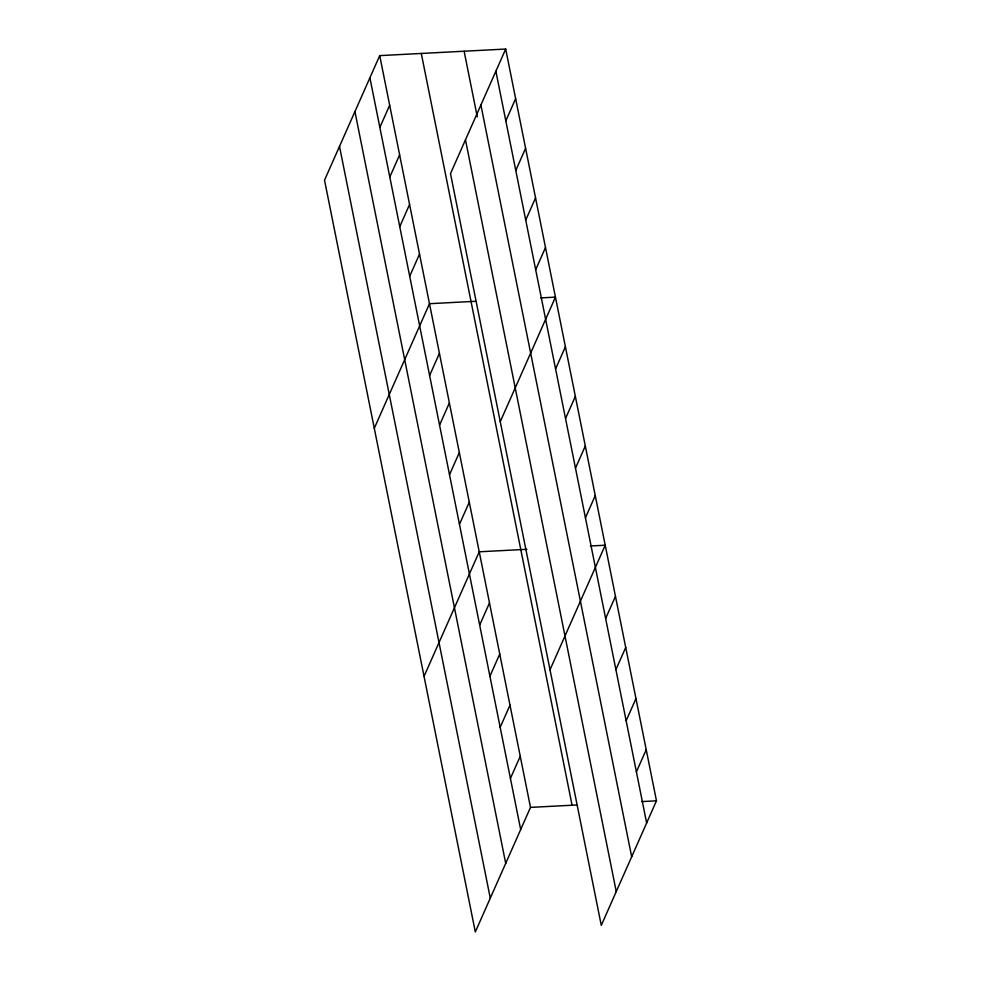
<?xml version="1.0" encoding="UTF-8"?>
<svg xmlns="http://www.w3.org/2000/svg" width="981" height="981" viewBox="0 0 981 981"><rect width="100%" height="100%" fill="white"/><g stroke="black" fill="none" stroke-linecap="round" stroke-linejoin="round"><path stroke-width="1.47" d="M379.721 55.623L324.527 180.185L475.307 931.95L530.5 807.388L379.721 55.623L505.693 49.05L656.473 800.815L601.279 925.377L450.5 173.612L505.693 49.05M379.855 127.395L389.678 105.237M389.8 177.021L399.623 154.851M399.757 226.636L409.58 204.465M409.702 276.25L419.525 254.091M505.828 120.835L515.65 98.664M374.288 428.268L429.482 303.705L475.638 301.29M515.773 170.449L525.595 148.278M429.604 375.49L439.427 353.319M525.73 220.063L535.552 197.904M439.562 425.104L449.384 402.933M535.675 269.689L545.497 247.519M449.506 474.718L459.329 452.548M500.249 421.695L555.454 297.133L540.605 297.905M459.464 524.332L469.286 502.174M555.577 368.917L565.399 346.747M424.037 676.35L479.243 551.788L526.932 549.299M565.534 418.531L575.356 396.373M479.672 625.069L489.494 602.91M575.479 468.145L585.301 445.987M489.924 676.191L499.746 654.033M585.436 517.772L595.259 495.601M500.175 727.313L509.997 705.143M550.01 669.778L605.216 545.215L590.366 545.988M510.427 778.436L520.249 756.265M605.645 618.508L615.467 596.338M615.896 669.631L625.719 647.46M626.148 720.741L635.97 698.582M636.399 771.863L646.221 749.705M530.5 807.388L576.656 804.984M641.623 801.6L656.473 800.815M495.871 71.221L646.651 822.985M480.898 105.004L631.678 856.781M464.123 51.22L477.293 116.886M465.472 139.817L616.252 891.594M421.29 53.452L572.07 805.217M369.898 77.781L520.678 829.558M354.926 111.576L505.705 863.341M339.5 146.39L490.279 898.155"/></g></svg>
